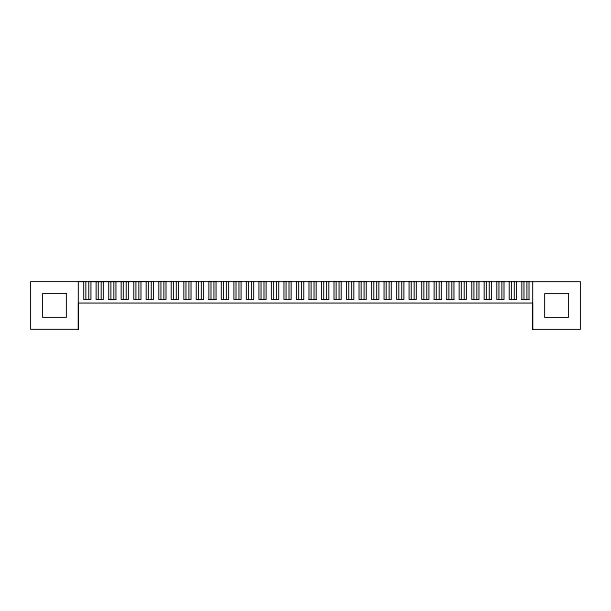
<?xml version="1.0" encoding="UTF-8"?>
<svg xmlns="http://www.w3.org/2000/svg" width="611" height="611" viewBox="0 0 611 611"><rect width="100%" height="100%" fill="white"/><g stroke="black" fill="none" stroke-linecap="round" stroke-linejoin="round"><path stroke-width="0.92" d="M78.368 329.39L78.368 303.087L532.632 303.087L532.632 329.428L580.45 329.428L580.45 281.61L30.55 281.572L30.55 329.39L78.368 329.39L78.368 281.572L83.638 281.618L83.638 299.543L90.886 299.543L90.886 281.618L146.228 281.579L146.228 299.543L153.476 299.543L153.476 281.579M434.154 281.587L434.154 299.52L436.33 299.589L441.402 299.52L441.402 281.587M446.672 281.587L446.672 299.52L448.848 299.589L453.927 299.52L453.927 281.587M484.225 281.587L484.225 299.52L486.402 299.581L491.481 299.52L491.481 281.587M521.786 281.587L521.786 299.512L526.858 299.581L529.034 299.512L529.034 281.587M108.674 281.633L108.674 299.543L110.843 299.604L115.922 299.543L115.922 281.633M321.485 281.579L321.485 299.527L326.564 299.581L328.741 299.527L328.741 281.579M196.299 281.579L196.299 299.535L198.476 299.589L203.555 299.535L203.555 281.579M208.817 281.579L208.817 299.535L210.994 299.589L216.073 299.535L216.073 281.579M316.223 281.579L316.223 299.527L314.046 299.558L314.046 281.579M303.705 281.579L303.705 299.527L301.529 299.558L301.529 281.579M108.674 299.543L115.922 299.543M196.299 299.535L203.555 299.535M208.817 299.535L216.073 299.535M296.45 281.579L296.45 299.527L303.705 299.527M308.967 281.579L308.967 299.527L316.223 299.527M321.485 299.527L328.741 299.527M434.154 299.52L441.402 299.52M446.672 299.52L453.927 299.52M484.225 299.52L491.481 299.52M516.516 281.587L516.516 299.512L509.269 299.52L509.269 281.587M521.786 299.512L529.034 299.512M516.516 299.512L514.34 299.52L514.34 281.587M296.45 299.527L298.626 299.558L298.626 281.579M308.967 299.527L311.144 299.558L311.144 281.579M532.632 281.587L532.632 329.428M526.858 281.587L526.858 299.581M523.955 281.587L523.955 299.581M511.438 281.587L511.438 299.52M503.999 281.587L503.999 299.52L496.743 299.52L496.743 281.587M501.822 281.587L501.822 299.52M498.92 281.587L498.92 299.52M489.304 281.587L489.304 299.581M486.402 281.587L486.402 299.581M478.963 281.587L478.963 299.52L471.707 299.52L471.707 281.587M476.786 281.587L476.786 299.52M473.884 281.587L473.884 299.52M466.445 281.587L466.445 299.52L459.189 299.52L459.189 281.587M464.268 281.587L464.268 299.52M461.366 281.587L461.366 299.52M451.75 281.587L451.75 299.589M448.848 281.587L448.848 299.589M439.233 281.587L439.233 299.589M436.33 281.587L436.33 299.589M428.884 281.587L428.884 299.52L421.636 299.52L421.636 281.587M426.715 281.587L426.715 299.52M423.813 281.587L423.813 299.52M416.366 281.587L416.366 299.52L409.118 299.52L409.118 281.587M414.197 281.587L414.197 299.52M411.295 281.587L411.295 299.52M403.848 281.587L403.848 299.52L396.6 299.527L396.6 281.587M401.679 281.587L401.679 299.527M398.769 281.587L398.769 299.527M391.33 281.587L391.33 299.527L384.082 299.527L384.082 281.587M389.154 281.587L389.154 299.527M386.251 281.587L386.251 299.527M378.812 281.587L378.812 299.527L371.564 299.527L371.564 281.587M376.636 281.587L376.636 299.527M373.733 281.587L373.733 299.527M366.295 281.579L366.295 299.527L359.047 299.527L359.047 281.579M364.118 281.579L364.118 299.527M361.216 281.579L361.216 299.527M353.777 281.579L353.777 299.527L346.521 299.527L346.521 281.579M351.6 281.579L351.6 299.527M348.698 281.579L348.698 299.527M341.259 281.579L341.259 299.527L334.003 299.527L334.003 281.579M339.082 281.579L339.082 299.527M336.18 281.579L336.18 299.527M326.564 281.579L326.564 299.581M323.662 281.579L323.662 299.581M291.18 281.579L291.18 299.535L283.932 299.535L283.932 281.579M289.011 281.579L289.011 299.535M286.108 281.579L286.108 299.535M278.662 281.579L278.662 299.535L271.414 299.535L271.414 281.579M276.493 281.579L276.493 299.535M273.591 281.579L273.591 299.535M266.144 281.579L266.144 299.535L258.896 299.535L258.896 281.579M263.975 281.579L263.975 299.535M261.065 281.579L261.065 299.535M253.626 281.579L253.626 299.535L246.378 299.535L246.378 281.579M251.449 281.579L251.449 299.535M248.547 281.579L248.547 299.535M241.108 281.579L241.108 299.535L233.86 299.535L233.86 281.579M238.932 281.579L238.932 299.535M236.029 281.579L236.029 299.535M228.59 281.579L228.59 299.535L221.342 299.535L221.342 281.579M226.414 281.579L226.414 299.535M223.511 281.579L223.511 299.535M213.896 281.579L213.896 299.589M210.994 281.579L210.994 299.589M201.378 281.579L201.378 299.589M198.476 281.579L198.476 299.589M191.037 281.579L191.037 299.535L183.781 299.535L183.781 281.579M188.86 281.579L188.86 299.535M185.958 281.579L185.958 299.535M178.519 281.579L178.519 299.543L171.263 299.543L171.263 281.579M176.342 281.579L176.342 299.543M173.44 281.579L173.44 299.543M166.001 281.579L166.001 299.543L158.745 299.543L158.745 281.579M163.824 281.579L163.824 299.543M160.922 281.579L160.922 299.543M151.307 281.579L151.307 299.543M148.404 281.579L148.404 299.543M140.958 281.633L140.958 299.543L133.71 299.543L133.71 281.633M138.789 281.633L138.789 299.543M135.886 281.633L135.886 299.543M128.44 281.633L128.44 299.543L121.192 299.543L121.192 281.633M126.271 281.633L126.271 299.543M123.361 281.633L123.361 299.543M113.753 281.633L113.753 299.604M110.843 281.633L110.843 299.604M103.404 281.633L103.404 299.543L96.156 299.543L96.156 281.633M101.227 281.633L101.227 299.543M98.325 281.633L98.325 299.543M88.71 281.618L88.71 299.543M85.807 281.618L85.807 299.543M66.416 293.524L42.503 293.524L42.503 317.437L66.416 317.437L66.416 293.524M568.497 293.563L544.584 293.563L544.584 317.476L568.497 317.476L568.497 293.563"/></g></svg>
